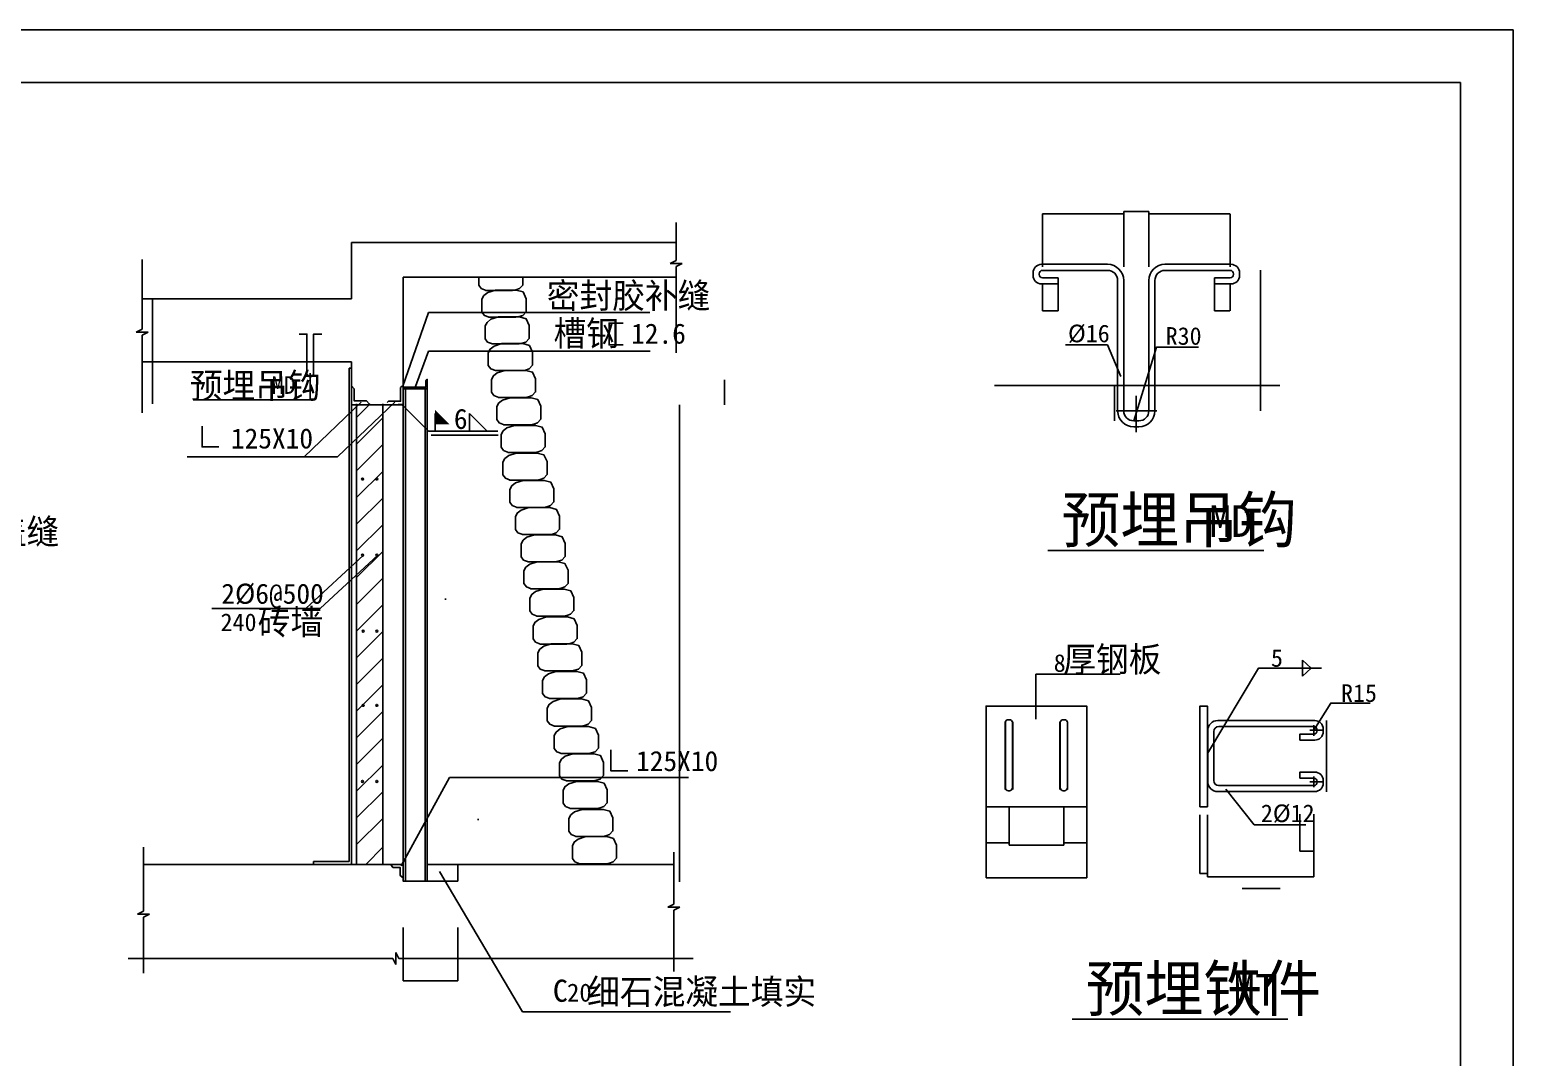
# Model space of a CAD drawing. Header units: metres. Extents: x 67180 to 148351, y 0 to 42000.
# Drawn here: x 97108 to 126580, y 21586 to 42000 of the extents above; entities that cross this region are included whole.
import ezdxf

# ---------------------------------------------------------------- set-up
doc = ezdxf.new("R2010")
doc.units = ezdxf.units.M
for name, color, linetype in [('ALG1', 3, 'Continuous'), ('ALG2', 3, 'Continuous'), ('ALW1', 7, 'Continuous'), ('C', 4, 'Continuous'), ('G', 3, 'Continuous'), ('OTHER', 7, 'Continuous'), ('PUB_DIM', 3, 'Continuous'), ('PUB_TEXT', 7, 'Continuous'), ('ROOF', 4, 'Continuous'), ('WALL', 7, 'Continuous')]:
    doc.layers.add(name, color=color, linetype=linetype)
doc.dimstyles.get("Standard").update_dxf_attribs({"dimtxt": 2.5, "dimasz": 2.5, "dimexe": 1.25, "dimexo": 0.625, "dimtad": 1, "dimcen": 2.5, "dimazin": 3, "dimtfac": 1, "dimtmove": 0, "dimatfit": 3})

# ---------------------------------------------------------------- blocks, each defined once
blk = doc.blocks.new('A2')
for p, q in [((0, 42000), (59400, 42000)), ((59400, 42000), (59400, 0))]:
    blk.add_line(p, q)
blk.add_lwpolyline([(2550, 1050), (58350, 1050), (58350, 40950), (2550, 40950)], close=True)
blk = doc.blocks.new('*D1')
for p, q in [((104526.62, 24162.29), (104526.62, 23108.35)), ((105612.45, 24162.29), (105612.45, 23108.35)), ((104526.87, 23108.35), (105068.035, 23108.35)), ((105071.035, 23108.35), (105612.2, 23108.35))]:
    blk.add_line(p, q)
at = {"layer": 'Defpoints'}
for p in [(104526.62, 24162.29), (105612.45, 24162.29), (104526.62, 23108.35)]:
    blk.add_point(p, dxfattribs=at)
at = {"layer": 'PUB_DIM', "insert": (105069.535, 23108.35), "char_height": 1, "attachment_point": 5}
blk.add_mtext('300', dxfattribs=at)
blk = doc.blocks.new('*D18')
for p, q in [((110016.67, 34546.11), (110016.67, 29968.61)), ((110016.42, 29968.61), (110016.17, 29968.61)), ((110016.67, 25391.11), (110016.67, 29968.61)), ((110016.67, 29968.61), (110016.67, 29968.61)), ((110016.92, 29968.61), (110017.17, 29968.61))]:
    blk.add_line(p, q)
at = {"layer": 'Defpoints'}
for p in [(110016.67, 34546.11), (110016.67, 29968.61), (110016.67, 25391.11)]:
    blk.add_point(p, dxfattribs=at)
at = {"layer": 'PUB_DIM', "insert": (110016.67, 29969.735), "char_height": 1, "attachment_point": 5}
blk.add_mtext('2500', dxfattribs=at)
blk = doc.blocks.new('*D21')
for p, q in [((110016.67, 25391.11), (110016.67, 25230.34)), ((110016.42, 25230.34), (110016.17, 25230.34)), ((110016.67, 25069.57), (110016.67, 25230.34)), ((110016.67, 25230.34), (110016.67, 25230.34)), ((110016.92, 25230.34), (110017.17, 25230.34))]:
    blk.add_line(p, q)
at = {"layer": 'Defpoints'}
for p in [(110016.67, 25391.11), (110016.67, 25230.34), (110016.67, 25069.57)]:
    blk.add_point(p, dxfattribs=at)
at = {"layer": 'PUB_DIM', "insert": (110016.67, 25231.465), "char_height": 1, "attachment_point": 5}
blk.add_mtext('150', dxfattribs=at)
blk = doc.blocks.new('*D22')
for p, q in [((99547.07, 36655.47), (99547.07, 36028.07)), ((99546.82, 36028.07), (99546.57, 36028.07)), ((99547.07, 35400.68), (99547.07, 36028.07)), ((99547.07, 36028.07), (99547.07, 36028.07)), ((99547.32, 36028.07), (99547.57, 36028.07))]:
    blk.add_line(p, q)
at = {"layer": 'Defpoints'}
for p in [(99547.07, 36655.47), (99547.07, 36028.07), (99547.07, 35400.68)]:
    blk.add_point(p, dxfattribs=at)
at = {"layer": 'WALL', "insert": (99547.07, 36029.195), "char_height": 1, "attachment_point": 5}
blk.add_mtext('500', dxfattribs=at)
blk = doc.blocks.new('*D23')
for p, q in [((99547.07, 35400.68), (99547.07, 34984.39)), ((99546.82, 34984.39), (99546.57, 34984.39)), ((99547.07, 34568.1), (99547.07, 34984.39)), ((99547.07, 34984.39), (99547.07, 34984.39)), ((99547.32, 34984.39), (99547.57, 34984.39))]:
    blk.add_line(p, q)
at = {"layer": 'Defpoints'}
for p in [(99547.07, 35400.68), (99547.07, 34984.39), (99547.07, 34568.1)]:
    blk.add_point(p, dxfattribs=at)
at = {"layer": 'WALL', "insert": (99547.07, 34985.515), "char_height": 1, "attachment_point": 5}
blk.add_mtext('300', dxfattribs=at)
blk = doc.blocks.new('*D26')
for p, q in [((110913.42, 34816.72), (110913.17, 34816.72)), ((110913.67, 35041.11), (110913.67, 34816.72)), ((110913.67, 34545.11), (110913.67, 34816.72)), ((110913.67, 34816.72), (110913.67, 34816.72)), ((110913.92, 34816.72), (110914.17, 34816.72))]:
    blk.add_line(p, q)
at = {"layer": 'Defpoints'}
for p in [(110913.67, 35041.11), (110913.67, 34816.72), (110913.67, 34545.11)]:
    blk.add_point(p, dxfattribs=at)
at = {"layer": 'PUB_DIM', "insert": (110913.67, 34817.845), "char_height": 1, "attachment_point": 5}
blk.add_mtext('200', dxfattribs=at)
blk = doc.blocks.new('*D27')
for p, q in [((122869.88, 28276.55), (122869.88, 27570.05)), ((122869.63, 27570.05), (122869.38, 27570.05)), ((122869.88, 26863.55), (122869.88, 27570.05)), ((122869.88, 27570.05), (122869.88, 27570.05)), ((122870.13, 27570.05), (122870.38, 27570.05))]:
    blk.add_line(p, q)
at = {"layer": 'Defpoints'}
for p in [(122869.88, 28276.55), (122869.88, 27570.05), (122869.88, 26863.55)]:
    blk.add_point(p, dxfattribs=at)
at = {"layer": 'PUB_DIM', "insert": (122869.88, 27571.175), "char_height": 1, "attachment_point": 5}
blk.add_mtext('120', dxfattribs=at)
blk = doc.blocks.new('*D28')
for p, q in [((118105.46, 28562.88), (118105.46, 27562.88)), ((118105.21, 27562.88), (118104.96, 27562.88)), ((118105.46, 26562.88), (118105.46, 27562.88)), ((118105.46, 27562.88), (118105.46, 27562.88)), ((118105.71, 27562.88), (118105.96, 27562.88))]:
    blk.add_line(p, q)
at = {"layer": 'Defpoints'}
for p in [(118105.46, 28562.88), (118105.46, 27562.88), (118105.46, 26562.88)]:
    blk.add_point(p, dxfattribs=at)
at = {"layer": 'PUB_DIM', "insert": (118105.46, 27564.005), "char_height": 1, "attachment_point": 5}
blk.add_mtext('150', dxfattribs=at)
blk = doc.blocks.new('*D29')
for p, q in [((122340.98, 26415.98), (122340.98, 25678.92)), ((122614.25, 26415.98), (122614.25, 25678.92)), ((122341.23, 25678.92), (122476.615, 25678.92)), ((122478.615, 25678.92), (122614, 25678.92))]:
    blk.add_line(p, q)
at = {"layer": 'Defpoints'}
for p in [(122340.98, 26415.98), (122614.25, 26415.98), (122340.98, 25678.92)]:
    blk.add_point(p, dxfattribs=at)
at = {"layer": 'PUB_DIM', "insert": (122477.615, 25678.92), "char_height": 1, "attachment_point": 5}
blk.add_mtext('30', dxfattribs=at)
blk = doc.blocks.new('*D30')
for p, q in [((120504.25, 26400.82), (120504.25, 25172.74)), ((122614.25, 26400.82), (122614.25, 25172.74)), ((120504.5, 25172.74), (121557.75, 25172.74)), ((121560.75, 25172.74), (122614, 25172.74))]:
    blk.add_line(p, q)
at = {"layer": 'Defpoints'}
for p in [(120504.25, 26400.82), (122614.25, 26400.82), (120504.25, 25172.74)]:
    blk.add_point(p, dxfattribs=at)
at = {"layer": 'PUB_DIM', "insert": (121559.25, 25172.74), "char_height": 1, "attachment_point": 5}
blk.add_mtext('200', dxfattribs=at)
blk = doc.blocks.new('*D31')
for p, q in [((120354.25, 26400.82), (120354.25, 25240.41)), ((120504.25, 26400.82), (120504.25, 25240.41)), ((120354.5, 25240.41), (120428.75, 25240.41)), ((120429.75, 25240.41), (120504, 25240.41))]:
    blk.add_line(p, q)
at = {"layer": 'Defpoints'}
for p in [(120354.25, 26400.82), (120504.25, 26400.82), (120354.25, 25240.41)]:
    blk.add_point(p, dxfattribs=at)
at = {"layer": 'PUB_DIM', "insert": (120429.25, 25240.41), "char_height": 1, "attachment_point": 5}
blk.add_mtext('8', dxfattribs=at)
blk = doc.blocks.new('*D32')
for p, q in [((117649.3, 26562.84), (117649.3, 25844.29)), ((118105.3, 26562.84), (118105.3, 25844.29)), ((117649.55, 25844.29), (117876.3, 25844.29)), ((117878.3, 25844.29), (118105.05, 25844.29))]:
    blk.add_line(p, q)
at = {"layer": 'Defpoints'}
for p in [(117649.3, 26562.84), (118105.3, 26562.84), (117649.3, 25844.29)]:
    blk.add_point(p, dxfattribs=at)
at = {"layer": 'PUB_DIM', "insert": (117877.3, 25844.29), "char_height": 1, "attachment_point": 5}
blk.add_mtext('35', dxfattribs=at)
blk = doc.blocks.new('*D33')
for p, q in [((116564.3, 26562.84), (116564.3, 25797.97)), ((117649.3, 26562.84), (117649.3, 25797.97)), ((116564.55, 25797.97), (117105.8, 25797.97)), ((117107.8, 25797.97), (117649.05, 25797.97))]:
    blk.add_line(p, q)
at = {"layer": 'Defpoints'}
for p in [(116564.3, 26562.84), (117649.3, 26562.84), (116564.3, 25797.97)]:
    blk.add_point(p, dxfattribs=at)
at = {"layer": 'PUB_DIM', "insert": (117106.8, 25797.97), "char_height": 1, "attachment_point": 5}
blk.add_mtext('80', dxfattribs=at)
blk = doc.blocks.new('*D34')
for p, q in [((116105.3, 26562.84), (116105.3, 25844.29)), ((116564.3, 26562.84), (116564.3, 25844.29)), ((116105.55, 25844.29), (116333.8, 25844.29)), ((116335.8, 25844.29), (116564.05, 25844.29))]:
    blk.add_line(p, q)
at = {"layer": 'Defpoints'}
for p in [(116105.3, 26562.84), (116564.3, 26562.84), (116105.3, 25844.29)]:
    blk.add_point(p, dxfattribs=at)
at = {"layer": 'PUB_DIM', "insert": (116334.8, 25844.29), "char_height": 1, "attachment_point": 5}
blk.add_mtext('35', dxfattribs=at)
blk = doc.blocks.new('*D35')
for p, q in [((116105.7, 26562.84), (116105.7, 25150.49)), ((118105.7, 26562.84), (118105.7, 25150.49)), ((116105.95, 25150.49), (117104.2, 25150.49)), ((117107.2, 25150.49), (118105.45, 25150.49))]:
    blk.add_line(p, q)
at = {"layer": 'Defpoints'}
for p in [(116105.7, 26562.84), (118105.7, 26562.84), (116105.7, 25150.49)]:
    blk.add_point(p, dxfattribs=at)
at = {"layer": 'PUB_DIM', "insert": (117105.7, 25150.49), "char_height": 1, "attachment_point": 5}
blk.add_mtext('150', dxfattribs=at)
blk = doc.blocks.new('*D36')
for p, q in [((118032.475, 38338.69), (117228.06, 38338.69)), ((117228.31, 37285.83), (117228.31, 38338.69)), ((118839.89, 38338.69), (118035.475, 38338.69)), ((118839.64, 37285.83), (118839.64, 38338.69))]:
    blk.add_line(p, q)
at = {"layer": 'Defpoints'}
for p in [(118839.64, 38338.69), (117228.31, 37285.83), (118839.64, 37285.83)]:
    blk.add_point(p, dxfattribs=at)
at = {"layer": 'PUB_DIM', "insert": (118033.975, 38338.69), "char_height": 1, "attachment_point": 5}
blk.add_mtext('200', dxfattribs=at)
blk = doc.blocks.new('*D37')
for p, q in [((119340.64, 37285.83), (119340.64, 38338.69)), ((119340.89, 38338.69), (120144.805, 38338.69)), ((120147.805, 38338.69), (120951.72, 38338.69)), ((120951.97, 37285.83), (120951.97, 38338.69))]:
    blk.add_line(p, q)
at = {"layer": 'Defpoints'}
for p in [(119340.64, 38338.69), (119340.64, 37285.83), (120951.97, 37285.83)]:
    blk.add_point(p, dxfattribs=at)
at = {"layer": 'PUB_DIM', "insert": (120146.305, 38338.69), "char_height": 1, "attachment_point": 5}
blk.add_mtext('200', dxfattribs=at)
blk = doc.blocks.new('*D38')
for p, q in [((118840.64, 37285.83), (118840.64, 38388.69)), ((118840.89, 38388.69), (119089.64, 38388.69)), ((119091.64, 38388.69), (119340.39, 38388.69)), ((119340.64, 37285.83), (119340.64, 38388.69))]:
    blk.add_line(p, q)
at = {"layer": 'Defpoints'}
for p in [(118840.64, 38388.69), (118840.64, 37285.83), (119340.64, 37285.83)]:
    blk.add_point(p, dxfattribs=at)
at = {"layer": 'PUB_DIM', "insert": (119090.64, 38388.69), "char_height": 1, "attachment_point": 5}
blk.add_mtext('60', dxfattribs=at)
blk = doc.blocks.new('*D39')
for p, q in [((121558.92, 37219.57), (121558.92, 35824.8)), ((121558.67, 35824.8), (121558.42, 35824.8)), ((121558.92, 34430.03), (121558.92, 35824.8)), ((121558.92, 35824.8), (121558.92, 35824.8)), ((121559.17, 35824.8), (121559.42, 35824.8))]:
    blk.add_line(p, q)
at = {"layer": 'Defpoints'}
for p in [(121558.92, 37219.57), (121558.92, 35824.8), (121558.92, 34430.03)]:
    blk.add_point(p, dxfattribs=at)
at = {"layer": 'PUB_DIM', "insert": (121558.92, 35825.925), "char_height": 1, "attachment_point": 5}
blk.add_mtext('320', dxfattribs=at)
blk = doc.blocks.new('*D40')
for p, q in [((117228.47, 36949.08), (117228.47, 36416.73)), ((117535.47, 36949.08), (117535.47, 36416.73)), ((117380.97, 36416.73), (117228.22, 36416.73)), ((117535.72, 36416.73), (117382.97, 36416.73))]:
    blk.add_line(p, q)
at = {"layer": 'Defpoints'}
for p in [(117228.47, 36949.08), (117535.47, 36949.08), (117535.47, 36416.73)]:
    blk.add_point(p, dxfattribs=at)
at = {"layer": 'PUB_DIM', "insert": (117381.97, 36416.73), "char_height": 1, "attachment_point": 5}
blk.add_mtext('50', dxfattribs=at)
blk = doc.blocks.new('*D41')
for p, q in [((120644.81, 36949.08), (120644.81, 36416.73)), ((120951.81, 36949.08), (120951.81, 36416.73)), ((120645.06, 36416.73), (120797.31, 36416.73)), ((120799.31, 36416.73), (120951.56, 36416.73))]:
    blk.add_line(p, q)
at = {"layer": 'Defpoints'}
for p in [(120644.81, 36949.08), (120951.81, 36949.08), (120644.81, 36416.73)]:
    blk.add_point(p, dxfattribs=at)
at = {"layer": 'PUB_DIM', "insert": (120798.31, 36416.73), "char_height": 1, "attachment_point": 5}
blk.add_mtext('50', dxfattribs=at)
blk = doc.blocks.new('*D42')
for p, q in [((118660.47, 34929.93), (118660.47, 34579.93)), ((118660.22, 34579.93), (118659.97, 34579.93)), ((118660.47, 34229.93), (118660.47, 34579.93)), ((118660.47, 34579.93), (118660.47, 34579.93)), ((118660.72, 34579.93), (118660.97, 34579.93))]:
    blk.add_line(p, q)
at = {"layer": 'Defpoints'}
for p in [(118660.47, 34929.93), (118660.47, 34579.93), (118660.47, 34229.93)]:
    blk.add_point(p, dxfattribs=at)
at = {"layer": 'PUB_DIM', "insert": (118660.47, 34581.055), "char_height": 1, "attachment_point": 5}
blk.add_mtext('80', dxfattribs=at)

msp = doc.modelspace()

# ---------------------------------------------------------------- hatches: boundary and pattern name
at = {"layer": 'WALL'}
h = msp.add_hatch(dxfattribs=at)
h.set_pattern_fill('AR-SAND', scale=200)
h.paths.add_polyline_path([(106825.72, 31998.2), (106807.26, 32005.12), (106758.95, 32071.51), (106758.95, 32325), (106768.95, 32344.99), (106738.61, 32530.28), (106695.08, 32546.59), (106646.77, 32612.98), (106646.77, 32866.47), (106674.5, 32921.91), (106653.03, 33053.07), (106557.68, 33088.81), (106509.36, 33155.2), (106509.36, 33408.69), (106545.6, 33481.12), (106578.78, 33506.63), (106559.37, 33625.24), (106522.96, 33638.88), (106474.64, 33705.27), (106474.64, 33958.77), (106497.34, 34004.14), (106469.37, 34175.02), (106433.99, 34188.28), (106385.67, 34254.67), (106385.67, 34508.16), (106407.64, 34552.08), (106381.25, 34713.33), (106331.34, 34732.03), (106283.02, 34798.42), (106283.02, 35051.91), (106315.27, 35116.36), (106292.86, 35253.24), (106267.26, 35262.83), (106218.95, 35329.22), (106218.95, 35582.71), (106234, 35612.81), (106233.66, 35614.86), (105029.19, 35614.86), (104767.33, 34898.1), (104976.62, 34898.1), (104976.62, 35027.1), (105006.62, 35057.1), (105006.62, 34868.1), (105006.62, 34050.73), (105032.53, 34024.81), (105842.6, 34024.81), (105842.6, 34377.18), (106196.08, 34024.81), (105032.53, 34024.81), (105006.62, 34050.73), (105006.62, 26335.59), (105449.46, 27145.57), (107620.09, 27145.57), (107447.31, 28201.05), (107439.03, 28204.15), (107390.71, 28270.54), (107390.71, 28524.04), (107393.52, 28529.65), (107358.24, 28745.19), (107344.99, 28750.15), (107296.68, 28816.54), (107296.68, 29070.04), (107302.99, 29082.66), (107268.42, 29293.87), (107252.09, 29299.99), (107203.78, 29366.38), (107203.78, 29619.87), (107212.27, 29636.85), (107181.75, 29823.31), (107156.87, 29832.63), (107108.55, 29899.02), (107108.55, 30152.51), (107123.1, 30181.58), (107088.31, 30394.09), (107044.39, 30454.44), (107044.39, 30662.41), (107002.39, 30918.97), (106974.81, 30929.31), (106926.49, 30995.7), (106926.49, 31249.19), (106942.94, 31282.08), (106911.11, 31476.57), (106871.88, 31530.48), (106871.88, 31716.22)])
h.paths.add_polyline_path([(106204.11, 35795.42), (106156.95, 35860.22), (106156.95, 36083.52), (106110.59, 36366.68), (106098.88, 36382.77), (105030.23, 36382.77), (104526.62, 34930.79), (104526.62, 34898.1), (104767.33, 34898.1), (105029.19, 35614.86), (106233.66, 35614.86)])
h.paths.add_polyline_path([(105993.57, 37081.52), (104526.62, 37081.52), (104526.62, 34930.79), (105030.23, 36382.77), (106092.87, 36382.77), (106092.87, 36474.93)])
h.paths.add_polyline_path([(107620.09, 27145.57), (105449.46, 27145.57), (105006.62, 26335.59), (105006.62, 25418.1), (105612.45, 25418.1), (107902.88, 25418.1)])

# ---------------------------------------------------------------- linework, layer by layer
for p, q in [((103603.2, 34296.68), (103874.62, 34568.1)), ((103603.2, 33766.35), (104124.19, 34287.34)), ((103603.2, 33236.02), (104124.19, 33757.01)), ((103603.2, 32705.69), (104124.19, 33226.68)), ((103603.2, 32175.36), (104124.19, 32696.35)), ((103603.2, 31645.03), (104124.19, 32166.02)), ((103603.2, 31114.7), (104124.19, 31635.69)), ((103603.2, 30584.37), (104124.19, 31105.36)), ((103603.2, 30054.04), (104124.19, 30575.03)), ((103603.2, 29523.71), (104124.19, 30044.7)), ((103603.2, 28993.38), (104124.19, 29514.37)), ((103603.2, 28463.05), (104124.19, 28984.04)), ((103603.2, 27932.72), (104124.19, 28453.71)), ((103603.2, 27402.39), (104124.19, 27923.38)), ((103603.2, 26872.06), (104124.19, 27393.05)), ((103603.2, 26341.73), (104124.19, 26862.72)), ((103603.2, 25811.4), (104124.19, 26332.39)), ((103784.01, 25418.1), (104124.19, 25758.28))]:
    msp.add_line(p, q)
at = {"layer": 'ALG1'}
for p, q in [((105029.19, 35614.86), (109436.4, 35614.86)), ((103453.2, 25475.56), (103453.2, 35273.1)), ((103453.2, 35273.1), (103498.2, 35273.1)), ((104571.62, 25087.97), (104571.62, 34868.1)), ((104961.62, 25087.97), (104961.62, 34868.1)), ((105006.62, 25087.97), (105006.62, 34868.1)), ((103695.31, 34598.1), (102558.89, 33514.3)), ((104361.3, 34598.1), (103224.88, 33514.3)), ((103498.2, 25418.1), (103498.2, 34568.1)), ((104502.2, 34555.14), (105032.53, 34024.81)), ((104526.62, 25344.56), (104526.62, 34568.1)), ((105160.89, 34024.81), (105160.89, 34373.27)), ((105842.6, 34024.81), (105842.6, 34377.18)), ((105842.6, 34377.18), (106196.08, 34024.81)), ((105032.53, 34024.81), (106408.7, 34024.81)), ((103224.88, 33514.3), (100239.35, 33514.3)), ((103737.48, 31563.21), (102592.91, 30502.31)), ((104022.9, 31563.21), (102878.34, 30502.31)), ((102878.34, 30502.31), (100728.13, 30502.31)), ((104489.21, 25389.21), (105449.46, 27145.57)), ((105449.46, 27145.57), (110192.81, 27145.57)), ((102748.2, 25418.1), (102748.2, 25475.56)), ((103453.2, 25475.56), (102748.2, 25475.56))]:
    msp.add_line(p, q, dxfattribs=at)
for points in [[(108895.47, 36172.54), (108618.76, 36172.54), (108618.76, 35739.27), (108895.47, 35739.27)], [(103498.2, 34923.2), (103557.38, 34864.02), (103557.38, 34624.02), (103797.56, 34624.02), (103853.48, 34568.1)], [(104206.47, 34590.84), (104235.61, 34619.98), (104477.15, 34619.98), (104477.15, 34889.98), (104507.15, 34919.98)], [(104526.62, 34868.1), (105006.62, 34868.1), (105006.62, 35057.1), (104976.62, 35027.1), (104976.62, 34898.1), (104526.62, 34898.1)], [(103603.2, 25418.1), (103603.2, 34568.1)], [(104124.19, 25418.1), (104124.19, 34568.1)], [(104526.62, 25151.29), (104468.64, 25196.29), (104468.64, 25354.68), (104325.45, 25354.68), (104280.45, 25415.88)]]:
    msp.add_lwpolyline(points, dxfattribs=at)
for points in [[(103702.34, 33073.96, 1), (103739.84, 33073.96, 1)], [(103985.4, 33073.96, 1), (104022.9, 33073.96, 1)], [(103702.34, 31563.21, 1), (103739.84, 31563.21, 1)], [(103985.4, 31563.21, 1), (104022.9, 31563.21, 1)], [(103712.46, 30052.46, 1), (103749.96, 30052.46, 1)], [(103985.4, 30052.46, 1), (104022.9, 30052.46, 1)], [(103712.46, 28577.68, 1), (103749.96, 28577.68, 1)], [(103985.4, 28577.68, 1), (104022.9, 28577.68, 1)], [(103699.77, 27066.93, 1), (103737.27, 27066.93, 1)], [(103985.4, 27066.93, 1), (104022.9, 27066.93, 1)]]:
    msp.add_lwpolyline(points, format="xyb", close=True, dxfattribs=at)
for points in [[(104527.91, 34514.04), (104527.91, 34570.55), (104421.39, 34570.55)], [(105160.89, 34158.8), (105451.26, 34158.8), (105160.89, 34448.97)]]:
    msp.add_solid(points, dxfattribs=at)
at = {"layer": 'ALG2'}
msp.add_lwpolyline([(105085.15, 33948.24), (106412.82, 33948.24)], dxfattribs=at)
at = {"layer": 'ALW1'}
for points in [[(106173.75, 36819.23), (106077.11, 36855.44), (106028.8, 36921.83), (106028.8, 37081.52)], [(106904.54, 37081.52), (106904.54, 36927.87), (106838.1, 36855.44), (106765.63, 36831.3), (106699.19, 36819.23), (106161.67, 36819.23)], [(106237.82, 36288.42), (106141.19, 36324.64), (106092.87, 36391.03), (106092.87, 36644.52), (106129.11, 36716.94), (106207.62, 36777.3), (106358.61, 36825.58), (106775.34, 36825.58), (106908.22, 36789.37), (106968.61, 36656.59), (106968.61, 36397.06), (106902.18, 36324.64), (106829.7, 36300.49), (106763.27, 36288.42), (106225.74, 36288.42)], [(106301.9, 35757.62), (106205.26, 35793.83), (106156.95, 35860.22), (106156.95, 36113.71), (106193.18, 36186.14), (106271.7, 36246.5), (106422.69, 36294.78), (106839.42, 36294.78), (106972.29, 36258.57), (107032.69, 36125.79), (107032.69, 35866.26), (106966.25, 35793.83), (106893.78, 35769.69), (106827.34, 35757.62), (106289.82, 35757.62)], [(106363.9, 35226.62), (106267.26, 35262.83), (106218.95, 35329.22), (106218.95, 35582.71), (106255.18, 35655.14), (106333.7, 35715.5), (106484.69, 35763.78), (106901.42, 35763.78), (107034.29, 35727.57), (107094.69, 35594.79), (107094.69, 35335.26), (107028.25, 35262.83), (106955.78, 35238.69), (106889.34, 35226.62), (106351.82, 35226.62)], [(106427.97, 34695.82), (106331.34, 34732.03), (106283.02, 34798.42), (106283.02, 35051.91), (106319.26, 35124.34), (106397.77, 35184.69), (106548.76, 35232.98), (106965.49, 35232.98), (107098.37, 35196.76), (107158.76, 35063.98), (107158.76, 34804.46), (107092.33, 34732.03), (107019.85, 34707.89), (106953.42, 34695.82), (106415.89, 34695.82)], [(106530.62, 34152.07), (106433.99, 34188.28), (106385.67, 34254.67), (106385.67, 34508.16), (106421.91, 34580.59), (106500.42, 34640.94), (106651.41, 34689.23), (107068.14, 34689.23), (107201.01, 34653.01), (107261.41, 34520.23), (107261.41, 34260.71), (107194.97, 34188.28), (107122.5, 34164.14), (107056.06, 34152.07), (106518.54, 34152.07)], [(106619.59, 33602.67), (106522.96, 33638.88), (106474.64, 33705.27), (106474.64, 33958.77), (106510.88, 34031.19), (106589.39, 34091.55), (106740.38, 34139.83), (107157.11, 34139.83), (107289.98, 34103.62), (107350.38, 33970.84), (107350.38, 33711.31), (107283.94, 33638.88), (107211.47, 33614.74), (107145.03, 33602.67), (106607.51, 33602.67)], [(106654.31, 33052.6), (106557.68, 33088.81), (106509.36, 33155.2), (106509.36, 33408.69), (106545.6, 33481.12), (106624.11, 33541.47), (106775.1, 33589.76), (107191.83, 33589.76), (107324.7, 33553.54), (107385.1, 33420.76), (107385.1, 33161.23), (107318.66, 33088.81), (107246.19, 33064.67), (107179.75, 33052.6), (106642.23, 33052.6)], [(106791.72, 32510.38), (106695.08, 32546.59), (106646.77, 32612.98), (106646.77, 32866.47), (106683.01, 32938.9), (106761.52, 32999.26), (106912.51, 33047.54), (107329.24, 33047.54), (107462.11, 33011.33), (107522.51, 32878.55), (107522.51, 32619.02), (107456.07, 32546.59), (107383.6, 32522.45), (107317.16, 32510.38), (106779.64, 32510.38)], [(106903.9, 31968.9), (106807.26, 32005.12), (106758.95, 32071.51), (106758.95, 32325), (106795.18, 32397.43), (106873.7, 32457.78), (107024.69, 32506.06), (107441.42, 32506.06), (107574.29, 32469.85), (107634.69, 32337.07), (107634.69, 32077.54), (107568.25, 32005.12), (107495.78, 31980.97), (107429.34, 31968.9), (106891.82, 31968.9)], [(107016.83, 31427.87), (106920.19, 31464.09), (106871.88, 31530.48), (106871.88, 31783.97), (106908.11, 31856.4), (106986.63, 31916.75), (107137.62, 31965.04), (107554.35, 31965.04), (107687.22, 31928.82), (107747.62, 31796.04), (107747.62, 31536.51), (107681.18, 31464.09), (107608.71, 31439.95), (107542.27, 31427.87), (107004.75, 31427.87)], [(107071.44, 30893.1), (106974.81, 30929.31), (106926.49, 30995.7), (106926.49, 31249.19), (106962.73, 31321.62), (107041.24, 31381.97), (107192.23, 31430.26), (107608.96, 31430.26), (107741.83, 31394.04), (107802.23, 31261.26), (107802.23, 31001.73), (107735.79, 30929.31), (107663.32, 30905.17), (107596.88, 30893.1), (107059.36, 30893.1)], [(107189.34, 30351.84), (107092.7, 30388.05), (107044.39, 30454.44), (107044.39, 30707.93), (107080.62, 30780.36), (107159.14, 30840.71), (107310.13, 30889), (107726.86, 30889), (107859.73, 30852.79), (107920.13, 30720), (107920.13, 30460.48), (107853.69, 30388.05), (107781.22, 30363.91), (107714.78, 30351.84), (107177.26, 30351.84)], [(107253.5, 29796.42), (107156.87, 29832.63), (107108.55, 29899.02), (107108.55, 30152.51), (107144.79, 30224.94), (107223.31, 30285.29), (107374.3, 30333.58), (107791.03, 30333.58), (107923.9, 30297.36), (107984.29, 30164.58), (107984.29, 29905.06), (107917.86, 29832.63), (107845.38, 29808.49), (107778.95, 29796.42), (107241.42, 29796.42)], [(107348.73, 29263.78), (107252.09, 29299.99), (107203.78, 29366.38), (107203.78, 29619.87), (107240.01, 29692.3), (107318.53, 29752.65), (107469.52, 29800.94), (107886.25, 29800.94), (108019.12, 29764.73), (108079.52, 29631.94), (108079.52, 29372.42), (108013.08, 29299.99), (107940.61, 29275.85), (107874.17, 29263.78), (107336.65, 29263.78)], [(107441.63, 28713.94), (107344.99, 28750.15), (107296.68, 28816.54), (107296.68, 29070.04), (107332.91, 29142.46), (107411.43, 29202.82), (107562.42, 29251.1), (107979.15, 29251.1), (108112.02, 29214.89), (108172.42, 29082.11), (108172.42, 28822.58), (108105.98, 28750.15), (108033.51, 28726.01), (107967.07, 28713.94), (107429.55, 28713.94)], [(107535.66, 28167.94), (107439.03, 28204.15), (107390.71, 28270.54), (107390.71, 28524.04), (107426.95, 28596.46), (107505.46, 28656.82), (107656.45, 28705.1), (108073.18, 28705.1), (108206.05, 28668.89), (108266.45, 28536.11), (108266.45, 28276.58), (108200.01, 28204.15), (108127.54, 28180.01), (108061.1, 28167.94), (107523.58, 28167.94)], [(107674.5, 27620.12), (107577.86, 27656.34), (107529.55, 27722.73), (107529.55, 27976.22), (107565.78, 28048.64), (107644.3, 28109), (107795.29, 28157.28), (108212.02, 28157.28), (108344.89, 28121.07), (108405.29, 27988.29), (108405.29, 27728.76), (108338.85, 27656.34), (108266.38, 27632.19), (108199.94, 27620.12), (107662.42, 27620.12)], [(107778.71, 27078.06), (107682.07, 27114.27), (107633.76, 27180.66), (107633.76, 27434.15), (107669.99, 27506.58), (107748.51, 27566.93), (107899.5, 27615.22), (108316.23, 27615.22), (108449.1, 27579), (108509.5, 27446.22), (108509.5, 27186.7), (108443.06, 27114.27), (108370.59, 27090.13), (108304.15, 27078.06), (107766.63, 27078.06)], [(107849.57, 26531.18), (107752.94, 26567.4), (107704.62, 26633.79), (107704.62, 26887.28), (107740.86, 26959.7), (107819.38, 27020.06), (107970.37, 27068.34), (108387.1, 27068.34), (108519.97, 27032.13), (108580.36, 26899.35), (108580.36, 26639.82), (108513.93, 26567.4), (108441.45, 26543.25), (108375.02, 26531.18), (107837.49, 26531.18)], [(107964.21, 25974.2), (107867.58, 26010.41), (107819.26, 26076.8), (107819.26, 26330.29), (107855.5, 26402.72), (107934.01, 26463.08), (108085, 26511.36), (108501.73, 26511.36), (108634.61, 26475.15), (108695, 26342.37), (108695, 26082.84), (108628.57, 26010.41), (108556.09, 25986.27), (108489.66, 25974.2), (107952.13, 25974.2)], [(108034.14, 25433.02), (107937.51, 25469.23), (107889.19, 25535.62), (107889.19, 25789.11), (107925.43, 25861.54), (108003.95, 25921.89), (108154.94, 25970.18), (108571.67, 25970.18), (108704.54, 25933.96), (108764.94, 25801.18), (108764.94, 25541.65), (108698.5, 25469.23), (108626.02, 25445.09), (108559.59, 25433.02), (108022.07, 25433.02)]]:
    msp.add_lwpolyline(points, dxfattribs=at)
at = {"layer": 'C'}
for points in [[(117336.2, 31654.53), (121624.93, 31654.53)], [(117814.87, 22342.67), (122103.61, 22342.67)]]:
    msp.add_lwpolyline(points, dxfattribs=at)
at = {"layer": 'G'}
for p, q in [((104522.54, 34919.03), (105030.23, 36382.77)), ((105030.23, 36382.77), (109424.76, 36382.77)), ((102677.69, 34645.14), (102677.69, 35176.61)), ((100361.87, 34645.14), (102677.69, 34645.14)), ((105248.17, 25280.7), (106898.67, 22492.97)), ((106898.67, 22492.97), (111029.77, 22492.97))]:
    msp.add_line(p, q, dxfattribs=at)
msp.add_lwpolyline([(102463.23, 35953.51), (102615.14, 35953.51), (102615.14, 35158.75, 0.8), (102749.18, 35158.75), (102749.18, 35953.51), (102910.03, 35953.51)], format="xyb", dxfattribs=at)
for points in [[(100532.52, 34124.07), (100532.52, 33710.22), (100869, 33710.22)], [(108652.25, 27692.3), (108652.25, 27278.45), (108988.73, 27278.45)]]:
    msp.add_lwpolyline(points, dxfattribs=at)
at = {"layer": 'OTHER'}
for p, q in [((99367.97, 25760.34), (99367.97, 24488.08)), ((109905.04, 24630.78), (109905.04, 25659.74)), ((99367.97, 24488.08), (99247.97, 24428.08)), ((109785.04, 24570.78), (109905.04, 24630.78)), ((110025.04, 24570.78), (109785.04, 24570.78)), ((109905.04, 24510.78), (110025.04, 24570.78)), ((109905.04, 23288.83), (109905.04, 24510.78)), ((99247.97, 24428.08), (99487.97, 24428.08)), ((99487.97, 24428.08), (99367.97, 24368.08)), ((99367.97, 24368.08), (99367.97, 23260.83)), ((104379.19, 23670.23), (104439.19, 23550.23)), ((104379.19, 23430.23), (104379.19, 23670.23)), ((104319.19, 23550.23), (104379.19, 23430.23))]:
    msp.add_line(p, q, dxfattribs=at)
at = {"layer": 'PUB_DIM'}
for p, q in [((117683.31, 35736.98), (118518.64, 35736.98)), ((118518.64, 35736.98), (118782.13, 35110.7)), ((120871.09, 26912.02), (121428.62, 26205.38)), ((121428.62, 26205.38), (122455.56, 26205.38))]:
    msp.add_line(p, q, dxfattribs=at)
for points in [[(119040.14, 34229.54), (119492.65, 35694.44), (120326.22, 35694.44)], [(104754.17, 34862.06), (105029.19, 35614.86)], [(120502.32, 27619.2), (121520.45, 29317.31), (122768.85, 29317.31)], [(122613.79, 28081.99), (122954.53, 28622.35), (123737.71, 28622.35)]]:
    msp.add_lwpolyline(points, dxfattribs=at)
at = {"layer": 'ROOF'}
for p, q in [((119090.14, 34725.57), (119090.14, 34001.69)), ((118690.37, 34429.54), (119496.94, 34429.54)), ((122390.61, 29475.74), (122390.61, 29160.64)), ((122562.46, 29317.3), (122390.61, 29475.74)), ((117096.29, 28302.01), (117096.29, 29197.12)), ((117096.29, 29197.12), (118769.85, 29197.12)), ((122390.61, 29160.64), (122562.46, 29317.3)), ((116472.5, 28240.18), (116490.1, 28240.18)), ((116472.5, 28210.4), (116489.71, 28210.4)), ((116472.5, 28180.4), (116489.71, 28180.4)), ((116472.5, 28150.4), (116489.71, 28150.4)), ((116472.5, 28120.4), (116489.71, 28120.4)), ((116472.5, 28090.4), (116489.71, 28090.4)), ((116472.5, 28060.4), (116489.71, 28060.4)), ((116472.5, 28030.4), (116489.71, 28030.4)), ((116472.5, 28000.4), (116489.71, 28000.4)), ((116630.75, 28240.18), (116650.19, 28240.18)), ((116631.14, 28210.4), (116650.19, 28210.4)), ((116631.14, 28180.4), (116650.19, 28180.4)), ((116631.14, 28150.4), (116650.19, 28150.4)), ((116631.14, 28120.4), (116650.19, 28120.4)), ((116631.14, 28090.4), (116650.19, 28090.4)), ((116631.14, 28060.4), (116650.19, 28060.4)), ((116631.14, 28030.4), (116650.19, 28030.4)), ((116631.14, 28000.4), (116650.19, 28000.4)), ((117580.18, 28240.18), (117560.74, 28240.18)), ((117579.79, 28210.4), (117560.74, 28210.4)), ((117579.79, 28180.4), (117560.74, 28180.4)), ((117579.79, 28150.4), (117560.74, 28150.4)), ((117579.79, 28120.4), (117560.74, 28120.4)), ((117579.79, 28090.4), (117560.74, 28090.4)), ((117579.79, 28060.4), (117560.74, 28060.4)), ((117579.79, 28030.4), (117560.74, 28030.4)), ((117579.79, 28000.4), (117560.74, 28000.4)), ((117738.43, 28240.18), (117720.83, 28240.18)), ((117738.43, 28210.4), (117721.22, 28210.4)), ((117738.43, 28180.4), (117721.22, 28180.4)), ((117738.43, 28150.4), (117721.22, 28150.4)), ((117738.43, 28120.4), (117721.22, 28120.4)), ((117738.43, 28090.4), (117721.22, 28090.4)), ((117738.43, 28060.4), (117721.22, 28060.4)), ((117738.43, 28030.4), (117721.22, 28030.4)), ((117738.43, 28000.4), (117721.22, 28000.4)), ((122803.79, 28081.99), (122540.6, 28081.99)), ((122613.79, 27975.26), (122613.79, 28184.28)), ((116472.5, 27970.4), (116489.71, 27970.4)), ((116472.5, 27940.4), (116489.71, 27940.4)), ((116472.5, 27910.4), (116489.71, 27910.4)), ((116472.5, 27880.4), (116489.71, 27880.4)), ((116472.5, 27850.4), (116489.71, 27850.4)), ((116472.5, 27820.4), (116489.71, 27820.4)), ((116472.5, 27790.4), (116489.71, 27790.4)), ((116472.5, 27760.4), (116489.71, 27760.4)), ((116472.5, 27730.4), (116489.71, 27730.4)), ((116631.14, 27970.4), (116650.19, 27970.4)), ((116631.14, 27940.4), (116650.19, 27940.4)), ((116631.14, 27910.4), (116650.19, 27910.4)), ((116631.14, 27880.4), (116650.19, 27880.4)), ((116631.14, 27850.4), (116650.19, 27850.4)), ((116631.14, 27820.4), (116650.19, 27820.4)), ((116631.14, 27790.4), (116650.19, 27790.4)), ((116631.14, 27760.4), (116650.19, 27760.4)), ((116631.14, 27730.4), (116650.19, 27730.4)), ((117579.79, 27970.4), (117560.74, 27970.4)), ((117579.79, 27940.4), (117560.74, 27940.4)), ((117579.79, 27910.4), (117560.74, 27910.4)), ((117579.79, 27880.4), (117560.74, 27880.4)), ((117579.79, 27850.4), (117560.74, 27850.4)), ((117579.79, 27820.4), (117560.74, 27820.4)), ((117579.79, 27790.4), (117560.74, 27790.4)), ((117579.79, 27760.4), (117560.74, 27760.4)), ((117579.79, 27730.4), (117560.74, 27730.4)), ((117738.43, 27970.4), (117721.22, 27970.4)), ((117738.43, 27940.4), (117721.22, 27940.4)), ((117738.43, 27910.4), (117721.22, 27910.4)), ((117738.43, 27880.4), (117721.22, 27880.4)), ((117738.43, 27850.4), (117721.22, 27850.4)), ((117738.43, 27820.4), (117721.22, 27820.4)), ((117738.43, 27790.4), (117721.22, 27790.4)), ((117738.43, 27760.4), (117721.22, 27760.4)), ((117738.43, 27730.4), (117721.22, 27730.4)), ((116472.5, 27700.4), (116489.71, 27700.4)), ((116472.5, 27670.4), (116489.71, 27670.4)), ((116472.5, 27640.4), (116489.71, 27640.4)), ((116472.5, 27610.4), (116489.71, 27610.4)), ((116472.5, 27580.4), (116489.71, 27580.4)), ((116472.5, 27550.4), (116489.71, 27550.4)), ((116472.5, 27520.4), (116489.71, 27520.4)), ((116472.5, 27490.4), (116489.71, 27490.4)), ((116472.5, 27460.4), (116489.71, 27460.4)), ((116472.5, 27430.4), (116489.71, 27430.4)), ((116631.14, 27700.4), (116650.19, 27700.4)), ((116631.14, 27670.4), (116650.19, 27670.4)), ((116631.14, 27640.4), (116650.19, 27640.4)), ((116631.14, 27610.4), (116650.19, 27610.4)), ((116631.14, 27580.4), (116650.19, 27580.4)), ((116631.14, 27550.4), (116650.19, 27550.4)), ((116631.14, 27520.4), (116650.19, 27520.4)), ((116631.14, 27490.4), (116650.19, 27490.4)), ((116631.14, 27460.4), (116650.19, 27460.4)), ((116631.14, 27430.4), (116650.19, 27430.4)), ((117579.79, 27700.4), (117560.74, 27700.4)), ((117579.79, 27670.4), (117560.74, 27670.4)), ((117579.79, 27640.4), (117560.74, 27640.4)), ((117579.79, 27610.4), (117560.74, 27610.4)), ((117579.79, 27580.4), (117560.74, 27580.4)), ((117579.79, 27550.4), (117560.74, 27550.4)), ((117579.79, 27520.4), (117560.74, 27520.4)), ((117579.79, 27490.4), (117560.74, 27490.4)), ((117579.79, 27460.4), (117560.74, 27460.4)), ((117579.79, 27430.4), (117560.74, 27430.4)), ((117738.43, 27700.4), (117721.22, 27700.4)), ((117738.43, 27670.4), (117721.22, 27670.4)), ((117738.43, 27640.4), (117721.22, 27640.4)), ((117738.43, 27610.4), (117721.22, 27610.4)), ((117738.43, 27580.4), (117721.22, 27580.4)), ((117738.43, 27550.4), (117721.22, 27550.4)), ((117738.43, 27520.4), (117721.22, 27520.4)), ((117738.43, 27490.4), (117721.22, 27490.4)), ((117738.43, 27460.4), (117721.22, 27460.4)), ((117738.43, 27430.4), (117721.22, 27430.4)), ((116472.5, 27400.4), (116489.71, 27400.4)), ((116472.5, 27370.4), (116489.71, 27370.4)), ((116472.5, 27340.4), (116489.71, 27340.4)), ((116472.5, 27310.4), (116489.71, 27310.4)), ((116472.5, 27280.4), (116489.71, 27280.4)), ((116472.5, 27250.4), (116489.71, 27250.4)), ((116472.5, 27220.4), (116489.71, 27220.4)), ((116472.5, 27190.4), (116489.71, 27190.4)), ((116472.5, 27160.4), (116489.71, 27160.4)), ((116472.5, 27130.4), (116489.71, 27130.4)), ((116631.14, 27400.4), (116650.19, 27400.4)), ((116631.14, 27370.4), (116650.19, 27370.4)), ((116631.14, 27340.4), (116650.19, 27340.4)), ((116631.14, 27310.4), (116650.19, 27310.4)), ((116631.14, 27280.4), (116650.19, 27280.4)), ((116631.14, 27250.4), (116650.19, 27250.4)), ((116631.14, 27220.4), (116650.19, 27220.4)), ((116631.14, 27190.4), (116650.19, 27190.4)), ((116631.14, 27160.4), (116650.19, 27160.4)), ((116631.14, 27130.4), (116650.19, 27130.4)), ((117579.79, 27400.4), (117560.74, 27400.4)), ((117579.79, 27370.4), (117560.74, 27370.4)), ((117579.79, 27340.4), (117560.74, 27340.4)), ((117579.79, 27310.4), (117560.74, 27310.4)), ((117579.79, 27280.4), (117560.74, 27280.4)), ((117579.79, 27250.4), (117560.74, 27250.4)), ((117579.79, 27220.4), (117560.74, 27220.4)), ((117579.79, 27190.4), (117560.74, 27190.4)), ((117579.79, 27160.4), (117560.74, 27160.4)), ((117579.79, 27130.4), (117560.74, 27130.4)), ((117738.43, 27400.4), (117721.22, 27400.4)), ((117738.43, 27370.4), (117721.22, 27370.4)), ((117738.43, 27340.4), (117721.22, 27340.4)), ((117738.43, 27310.4), (117721.22, 27310.4)), ((117738.43, 27280.4), (117721.22, 27280.4)), ((117738.43, 27250.4), (117721.22, 27250.4)), ((117738.43, 27220.4), (117721.22, 27220.4)), ((117738.43, 27190.4), (117721.22, 27190.4)), ((117738.43, 27160.4), (117721.22, 27160.4)), ((117738.43, 27130.4), (117721.22, 27130.4)), ((122613.79, 27164.84), (122613.79, 26955.82)), ((116472.5, 27100.4), (116489.71, 27100.4)), ((116472.5, 27070.4), (116489.71, 27070.4)), ((116472.5, 27040.4), (116489.71, 27040.4)), ((116472.5, 27010.4), (116489.71, 27010.4)), ((116472.5, 26980.4), (116489.71, 26980.4)), ((116472.5, 26950.4), (116489.71, 26950.4)), ((116472.5, 26920.4), (116493.01, 26920.4)), ((116627.84, 26920.4), (116650.19, 26920.4)), ((116631.14, 27100.4), (116650.19, 27100.4)), ((116631.14, 27070.4), (116650.19, 27070.4)), ((116631.14, 27040.4), (116650.19, 27040.4)), ((116631.14, 27010.4), (116650.19, 27010.4)), ((116631.14, 26980.4), (116650.19, 26980.4)), ((116631.14, 26950.4), (116650.19, 26950.4)), ((117579.79, 27100.4), (117560.74, 27100.4)), ((117579.79, 27070.4), (117560.74, 27070.4)), ((117579.79, 27040.4), (117560.74, 27040.4)), ((117579.79, 27010.4), (117560.74, 27010.4)), ((117579.79, 26980.4), (117560.74, 26980.4)), ((117579.79, 26950.4), (117560.74, 26950.4)), ((117583.09, 26920.4), (117560.74, 26920.4)), ((117738.43, 26920.4), (117717.92, 26920.4)), ((117738.43, 27100.4), (117721.22, 27100.4)), ((117738.43, 27070.4), (117721.22, 27070.4)), ((117738.43, 27040.4), (117721.22, 27040.4)), ((117738.43, 27010.4), (117721.22, 27010.4)), ((117738.43, 26980.4), (117721.22, 26980.4)), ((117738.43, 26950.4), (117721.22, 26950.4)), ((122803.79, 27058.12), (122540.6, 27058.12)), ((105612.45, 25418.1), (105006.62, 25418.1))]:
    msp.add_line(p, q, dxfattribs=at)
for points in [[(119090.14, 34109.54), (119040.14, 34109.54, -0.41), (118720.14, 34429.54), (118720.14, 37019.08, 0.41), (118520.14, 37219.08), (117228.81, 37219.08, 0.41), (117158.81, 37149.08), (117158.81, 37139.08, 0.41), (117228.81, 37069.08), (117535.56, 37069.08), (117535.56, 36949.08), (117208.81, 36949.08, -0.41), (117038.81, 37119.08), (117038.81, 37169.08, -0.41), (117208.81, 37339.08), (118520.14, 37339.08, -0.41), (118840.14, 37019.08), (118840.14, 34429.54, 0.41), (119040.14, 34229.54), (119090.14, 34229.54)], [(119090.14, 34109.54), (119140.14, 34109.54, 0.41), (119460.14, 34429.54), (119460.14, 37019.08, -0.41), (119660.14, 37219.08), (120951.47, 37219.08, -0.41), (121021.47, 37149.08), (121021.47, 37139.08, -0.41), (120951.47, 37069.08), (120644.73, 37069.08), (120644.73, 36949.08), (120971.47, 36949.08, 0.41), (121141.47, 37119.08), (121141.47, 37169.08, 0.41), (120971.47, 37339.08), (119660.14, 37339.08, 0.41), (119340.14, 37019.08), (119340.14, 34429.54, -0.41), (119140.14, 34229.54), (119090.14, 34229.54)]]:
    msp.add_lwpolyline(points, format="xyb", dxfattribs=at)
for points in [[(116105.46, 26562.84), (116105.46, 28562.84), (118105.46, 28562.84), (118105.46, 26562.84)], [(120354.39, 26562.84), (120354.39, 28562.84), (120504.05, 28562.84), (120504.05, 26562.84)]]:
    msp.add_lwpolyline(points, close=True, dxfattribs=at)
for points in [[(116489.71, 28233.34), (116489.71, 26940.02, 0.41), (116549.71, 26880.02), (116571.14, 26880.02, 0.41), (116631.14, 26940.02), (116631.14, 28233.34, 0.41), (116571.14, 28293.34), (116549.71, 28293.34, 0.41)], [(117721.22, 28233.34), (117721.22, 26940.02, -0.41), (117661.22, 26880.02), (117639.79, 26880.02, -0.41), (117579.79, 26940.02), (117579.79, 28233.34, -0.41), (117639.79, 28293.34), (117661.22, 28293.34, -0.41)], [(120629.29, 27083.66), (120629.29, 28056.99, -0.41), (120729.29, 28156.99), (122613.79, 28156.99, -0.41), (122683.79, 28086.99), (122683.79, 28076.99, -0.41), (122613.79, 28006.99), (122340.78, 28006.99), (122340.78, 27886.99), (122633.79, 27886.99, 0.41), (122803.79, 28056.99), (122803.79, 28106.99, 0.41), (122633.79, 28276.99), (120709.29, 28276.99, 0.41), (120509.29, 28076.99), (120509.29, 27063.66, 0.41), (120709.29, 26863.66), (122633.79, 26863.66, 0.41), (122803.79, 27033.66), (122803.79, 27083.66, 0.41), (122633.79, 27253.66), (122340.78, 27253.66), (122340.78, 27133.66), (122613.79, 27133.66, -0.41), (122683.79, 27063.66), (122683.79, 27053.66, -0.41), (122613.79, 26983.66), (120729.29, 26983.66, -0.41)]]:
    msp.add_lwpolyline(points, format="xyb", close=True, dxfattribs=at)
at = {"layer": 'WALL'}
for p, q in [((109951.93, 37416.18), (109951.93, 38169.86)), ((99344.58, 36050.35), (99344.58, 37436.59)), ((109831.93, 37356.18), (109951.93, 37416.18)), ((110071.93, 37356.18), (109831.93, 37356.18)), ((109951.93, 37296.18), (110071.93, 37356.18)), ((109951.93, 35583.36), (109951.93, 37296.18)), ((99224.58, 35990.35), (99344.58, 36050.35)), ((99464.58, 35990.35), (99224.58, 35990.35)), ((99344.58, 35930.35), (99464.58, 35990.35)), ((99344.58, 34390.94), (99344.58, 35930.35)), ((121191.5, 24940.41), (121951.5, 24940.41)), ((99065.78, 23550.23), (103227.2, 23550.23)), ((103227.2, 23550.23), (104319.19, 23550.23)), ((104439.19, 23550.23), (104526.62, 23550.23)), ((104526.62, 23550.23), (110291.25, 23550.23))]:
    msp.add_line(p, q, dxfattribs=at)
for points in [[(103498.2, 37769.86), (109951.93, 37769.86)], [(103498.2, 36655.47), (103498.2, 37769.86)], [(104526.62, 34530.73), (104526.62, 37081.52)], [(109951.93, 37081.52), (104526.62, 37081.52)], [(103498.2, 36655.47), (99344.58, 36655.47)], [(103498.2, 35400.68), (99344.58, 35400.68)], [(103498.2, 34546.11), (103498.2, 35400.68)], [(116276.92, 34929.54), (121942.72, 34929.54)], [(104526.62, 34546.11), (103498.2, 34546.11)], [(103227.2, 25418.1), (99367.97, 25418.1)], [(109905.04, 25418.1), (105612.45, 25418.1), (105612.45, 25087.97), (104526.62, 25087.97), (104526.62, 25418.1), (103227.2, 25418.1)]]:
    msp.add_lwpolyline(points, dxfattribs=at)

# ---------------------------------------------------------------- block references
msp.add_blockref('A2', (67179.85, 0), dxfattribs=at)

# ---------------------------------------------------------------- texts
at = {"layer": 'PUB_TEXT'}
for s, height, p in [('密封胶补缝', 500, (107380.41, 36467.81)), ('槽钢', 500, (107514.04, 35718.18)), ('12.6', 400, (109054.94, 35762.87)), ('%%c16', 350, (117733.24, 35790.92)), ('R30', 350, (119673.41, 35740.6)), ('-', 400, (108330.69, 35764.73)), ('预埋吊钩', 500, (100290.38, 34680.86)), ('MD', 350, (101916.94, 34765.79)), ('6', 400, (105535.37, 34069.1)), (' 125X10', 400, (100832.82, 33680.26)), ('预埋吊钩', 900, (117604.71, 31815.67)), ('MD', 630, (120543.84, 31923.55)), ('宽镀锌薄板盖缝', 500, (93147.44, 31780.35)), ('2%%c6@500', 400, (100914.53, 30596.03)), ('240', 350, (100900.38, 30054.42)), ('砖墙', 500, (101639.53, 29984.78)), ('厚钢板', 500, (117639.18, 29244.23)), ('8', 350, (117449.86, 29244.23)), ('5', 350, (121765.22, 29344.49)), ('R15', 350, (123156.38, 28646.56)), (' 125X10', 400, (108881.63, 27272.12)), ('2%%c12', 350, (121564.61, 26259.74)), ('预埋铁件', 900, (118083.38, 22503.81)), ('C', 440, (107500.75, 22689.24)), ('20', 360, (107782.3, 22692.7)), ('细石混凝土填实', 500, (108182.47, 22639.83)), ('MT', 630, (121022.52, 22611.7))]:
    msp.add_text(s, height=height, dxfattribs=at).set_placement(p)

# ---------------------------------------------------------------- dimensions: what is measured, and where the dimension line sits
at = {"layer": 'PUB_DIM'}
for base, p1, p2, text, picture, middle in [((118839.64, 38338.69), (118839.64, 37285.83), (117228.31, 37285.83), '200', '*D36', (118033.975, 38338.69)), ((118840.64, 38388.69), (118840.64, 37285.83), (119340.64, 37285.83), '60', '*D38', (119090.64, 38388.69)), ((119340.64, 38338.69), (119340.64, 37285.83), (120951.97, 37285.83), '200', '*D37', (120146.305, 38338.69)), ((121558.92, 35824.8), (121558.92, 34430.03), (121558.92, 37219.57), '320', '*D39', (121558.92, 35825.925)), ((117535.47, 36416.73), (117535.47, 36949.08), (117228.47, 36949.08), '50', '*D40', (117381.97, 36416.73)), ((120644.81, 36416.73), (120644.81, 36949.08), (120951.81, 36949.08), '50', '*D41', (120798.31, 36416.73)), ((110913.67, 34816.72), (110913.67, 34545.11), (110913.67, 35041.11), '200', '*D26', (110913.67, 34817.845)), ((118660.47, 34579.93), (118660.47, 34929.93), (118660.47, 34229.93), '80', '*D42', (118660.47, 34581.055)), ((110016.67, 29968.61), (110016.67, 25391.11), (110016.67, 34546.11), '2500', '*D18', (110016.67, 29969.735)), ((118105.46, 27562.88), (118105.46, 26562.88), (118105.46, 28562.88), '150', '*D28', (118105.46, 27564.005)), ((122869.88, 27570.05), (122869.88, 26863.55), (122869.88, 28276.55), '120', '*D27', (122869.88, 27571.175)), ((116105.3, 25844.29), (116105.3, 26562.84), (116564.3, 26562.84), '35', '*D34', (116334.8, 25844.29)), ((116105.7, 25150.49), (116105.7, 26562.84), (118105.7, 26562.84), '150', '*D35', (117105.7, 25150.49)), ((116564.3, 25797.97), (116564.3, 26562.84), (117649.3, 26562.84), '80', '*D33', (117106.8, 25797.97)), ((117649.3, 25844.29), (117649.3, 26562.84), (118105.3, 26562.84), '35', '*D32', (117877.3, 25844.29)), ((120354.25, 25240.41), (120354.25, 26400.82), (120504.25, 26400.82), '8', '*D31', (120429.25, 25240.41)), ((120504.25, 25172.74), (120504.25, 26400.82), (122614.25, 26400.82), '200', '*D30', (121559.25, 25172.74)), ((122340.98, 25678.92), (122340.98, 26415.98), (122614.25, 26415.98), '30', '*D29', (122477.615, 25678.92)), ((110016.67, 25230.34), (110016.67, 25069.57), (110016.67, 25391.11), '150', '*D21', (110016.67, 25231.465)), ((104526.62, 23108.35), (104526.62, 24162.29), (105612.45, 24162.29), '300', '*D1', (105069.535, 23108.35))]:
    dim = msp.add_linear_dim(base=base, p1=p1, p2=p2, text=text, dimstyle='Standard', dxfattribs=at)
    dim.commit()
    dim.dimension.update_dxf_attribs({"geometry": picture, "text_midpoint": middle})
at = {"layer": 'WALL'}
for base, p1, p2, text, picture, middle in [((99547.07, 36028.07), (99547.07, 35400.68), (99547.07, 36655.47), '500', '*D22', (99547.07, 36029.195)), ((99547.07, 34984.39), (99547.07, 34568.1), (99547.07, 35400.68), '300', '*D23', (99547.07, 34985.515))]:
    dim = msp.add_linear_dim(base=base, p1=p1, p2=p2, text=text, dimstyle='Standard', dxfattribs=at)
    dim.commit()
    dim.dimension.update_dxf_attribs({"geometry": picture, "text_midpoint": middle})

doc.saveas('drawing.dxf')
